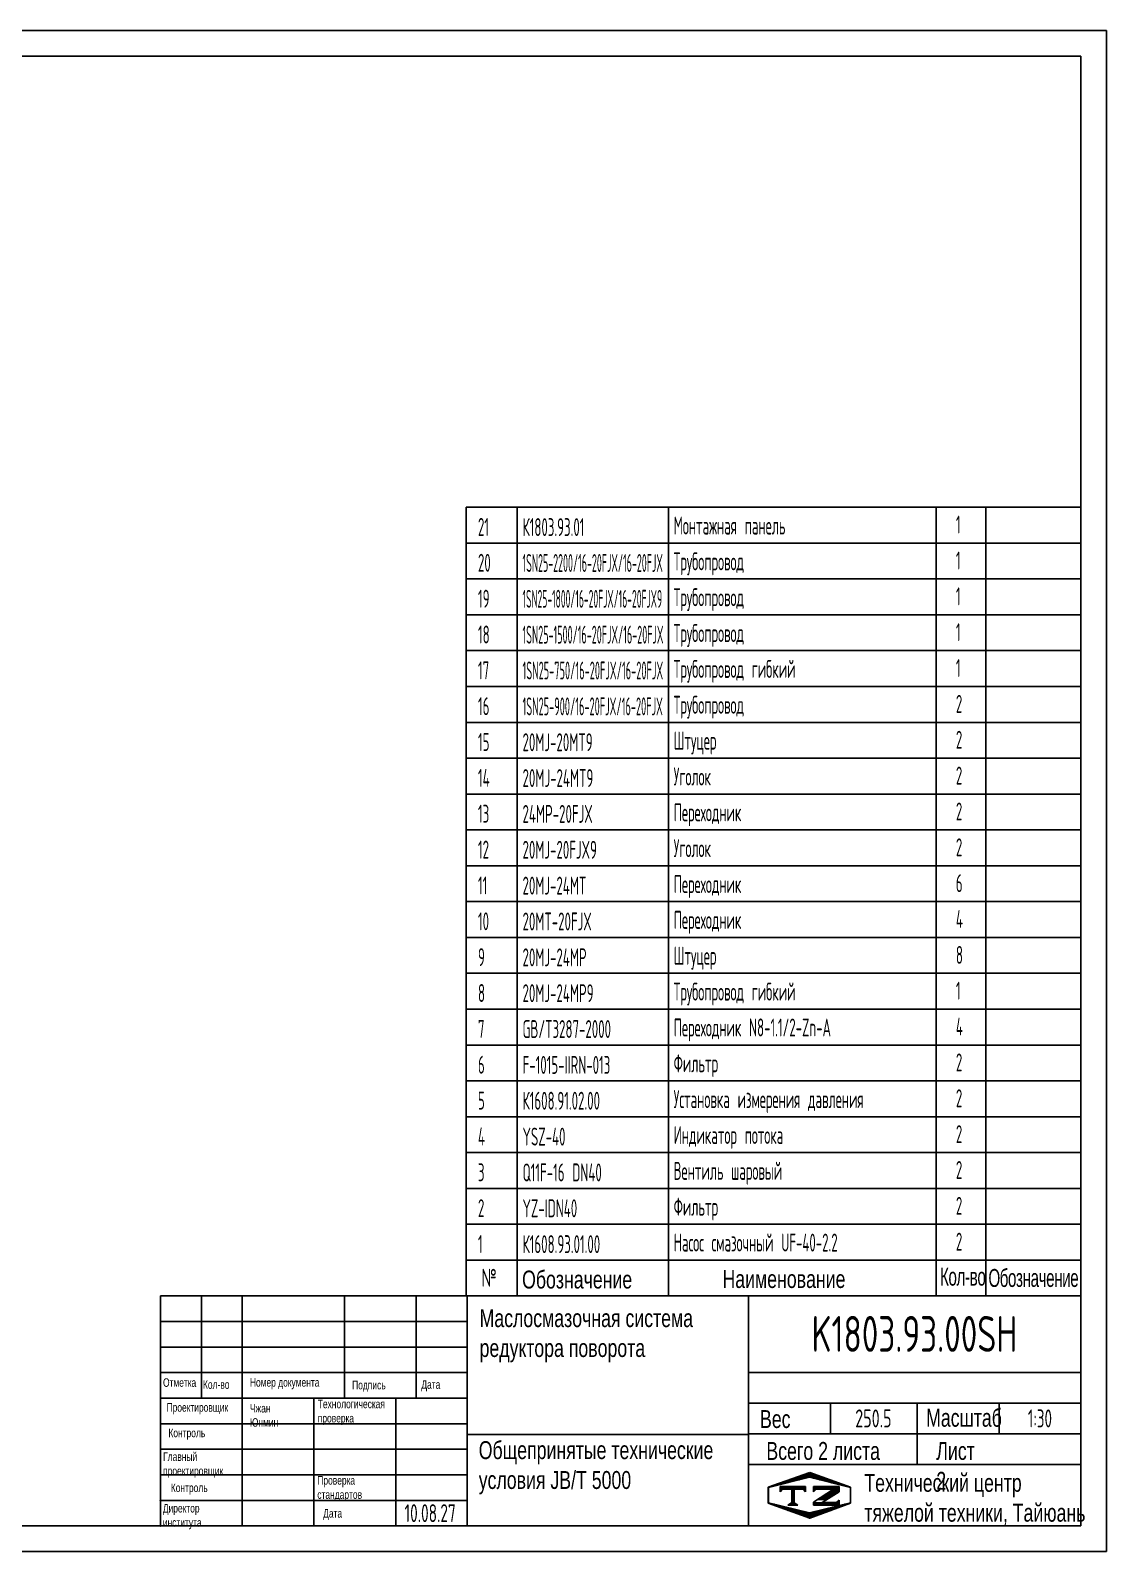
# Model space of a CAD drawing. Header units: millimetres. Extents: x 0 to 12600, y 0 to 8910.
# Drawn here: x 6300 to 12600, y 0 to 8910 of the extents above; entities that cross this region are included whole.
import ezdxf
from ezdxf.enums import TextEntityAlignment as Align

# ---------------------------------------------------------------- set-up
doc = ezdxf.new("R2010")
doc.units = ezdxf.units.MM
doc.header["$LTSCALE"] = 300
for name, color, linetype in [('01', 7, 'Continuous'), ('02', 1, 'Continuous'), ('11', 3, 'Continuous'), ('THICK', 7, 'Continuous')]:
    doc.layers.add(name, color=color, linetype=linetype)
doc.styles.add('HZLIB', font='TXT.shx', dxfattribs={"width": 0.5, "height": 105})
doc.styles.get("Standard").update_dxf_attribs({"font": 'isocp', "width": 0.707, "bigfont": 'intecad.shx'})

# ---------------------------------------------------------------- blocks, each defined once
blk = doc.blocks.new('*U596')
at = {"layer": '01'}
for points in [[(415, 292), (25, 292)], [(415, 5), (415, 292)], [(25, 5), (415, 5)]]:
    blk.add_lwpolyline(points, dxfattribs=at)
at = {"layer": '02'}
for points in [[(420, 297), (0, 297)], [(420, 0), (420, 297)], [(0, 0), (420, 0)]]:
    blk.add_lwpolyline(points, dxfattribs=at)
blk = doc.blocks.new('*X625')
at = {"color": 0}
for p, q in [((127.06, 7.8), (132.06, 7.8)), ((127.06, 7.5), (132.06, 7.5)), ((127.06, 7.2), (127.32, 7.2)), ((128.77, 6), (130.57, 6)), ((129.23, 6.3), (131.04, 6.3)), ((129.7, 6.6), (131.51, 6.6)), ((130.16, 6.9), (131.98, 6.9)), ((130.62, 7.2), (132.06, 7.2)), ((127.84, 5.4), (129.64, 5.4)), ((128.3, 5.7), (130.1, 5.7))]:
    blk.add_line(p, q, dxfattribs=at)
blk = doc.blocks.new('*X626')
at = {"color": 0}
for p, q in [((127.06, 4.8), (132.06, 4.8)), ((127.06, 4.5), (132.06, 4.5)), ((131.84, 5.1), (132.06, 5.1))]:
    blk.add_line(p, q, dxfattribs=at)
blk = doc.blocks.new('*X624')
at = {"color": 0}
for p, q in [((122.34, 4.5), (123.72, 4.5)), ((122.82, 4.8), (123.24, 4.8))]:
    blk.add_line(p, q, dxfattribs=at)
blk = doc.blocks.new('*X623')
at = {"color": 0}
for p, q in [((120.53, 7.8), (125.53, 7.8)), ((120.53, 7.5), (125.53, 7.5)), ((120.53, 7.2), (120.79, 7.2)), ((125.27, 7.2), (125.53, 7.2))]:
    blk.add_line(p, q, dxfattribs=at)
blk = doc.blocks.new('*X622')
at = {"color": 0}
for p, q in [((121.52, 9), (123.12, 9)), ((122.38, 9.3), (124.32, 9.3)), ((123.24, 9.6), (125.52, 9.6)), ((124.1, 9.9), (128.52, 9.9)), ((124.97, 10.2), (127.67, 10.2)), ((125.83, 10.5), (126.82, 10.5)), ((127.02, 9.6), (129.37, 9.6)), ((128.22, 9.3), (130.22, 9.3)), ((129.42, 9), (131.07, 9)), ((118.22, 7.8), (118.32, 7.8)), ((118.22, 7.5), (118.27, 7.5)), ((118.22, 7.2), (118.27, 7.2)), ((118.22, 6.9), (118.27, 6.9)), ((118.22, 6.6), (118.27, 6.6)), ((118.22, 6.3), (118.27, 6.3)), ((118.22, 6), (118.27, 6)), ((118.94, 8.1), (119.52, 8.1)), ((119.8, 8.4), (120.72, 8.4)), ((120.66, 8.7), (121.92, 8.7)), ((130.62, 8.7), (131.92, 8.7)), ((131.82, 8.4), (132.77, 8.4)), ((133.02, 8.1), (133.62, 8.1)), ((134.22, 7.8), (134.32, 7.8)), ((134.27, 7.5), (134.32, 7.5)), ((134.27, 7.2), (134.32, 7.2)), ((134.27, 6.9), (134.32, 6.9)), ((134.27, 6.6), (134.32, 6.6)), ((134.27, 6.3), (134.32, 6.3)), ((134.27, 6), (134.32, 6)), ((118.22, 5.7), (118.27, 5.7)), ((118.22, 5.4), (118.27, 5.4)), ((118.22, 5.1), (118.27, 5.1)), ((118.22, 4.8), (118.27, 4.8)), ((118.79, 4.5), (119.42, 4.5)), ((119.61, 4.2), (120.62, 4.2)), ((120.43, 3.9), (121.82, 3.9)), ((121.26, 3.6), (123.02, 3.6)), ((122.08, 3.3), (124.22, 3.3)), ((122.91, 3), (125.42, 3)), ((127.12, 3), (129.7, 3)), ((128.32, 3.3), (130.51, 3.3)), ((129.52, 3.6), (131.32, 3.6)), ((130.72, 3.9), (132.14, 3.9)), ((131.92, 4.2), (132.95, 4.2)), ((133.12, 4.5), (133.76, 4.5)), ((134.27, 5.7), (134.32, 5.7)), ((134.27, 5.4), (134.32, 5.4)), ((134.27, 5.1), (134.32, 5.1)), ((134.27, 4.8), (134.32, 4.8)), ((123.73, 2.7), (128.89, 2.7)), ((124.55, 2.4), (128.07, 2.4)), ((125.38, 2.1), (127.26, 2.1)), ((126.2, 1.8), (126.45, 1.8))]:
    blk.add_line(p, q, dxfattribs=at)

msp = doc.modelspace()

# ---------------------------------------------------------------- linework, layer by layer
for p, q in [((8850, 6117.191), (8850, 1497.192)), ((8850, 6117.191), (12450, 6117.191)), ((9150, 6117.191), (9150, 1497.192)), ((10035.9, 6117.191), (10035.9, 1497.192)), ((11602.462, 6117.191), (11602.462, 1497.192)), ((11892.985, 6117.191), (11892.985, 1497.192)), ((12450, 6117.191), (12450, 1497.192)), ((8850, 5907.191), (12450, 5907.191)), ((8850, 5697.191), (12450, 5697.191)), ((8850, 5487.191), (12450, 5487.191)), ((8850, 5277.191), (12450, 5277.191)), ((8850, 5067.192), (12450, 5067.192)), ((8850, 4857.192), (12450, 4857.192)), ((8850, 4647.192), (12450, 4647.192)), ((8850, 4437.192), (12450, 4437.192)), ((8850, 4227.192), (12450, 4227.192)), ((8850, 4017.192), (12450, 4017.192)), ((8850, 3807.192), (12450, 3807.192)), ((8850, 3597.192), (12450, 3597.192)), ((8850, 3387.192), (12450, 3387.192)), ((8850, 3177.192), (12450, 3177.192)), ((8850, 2967.192), (12450, 2967.192)), ((8850, 2757.192), (12450, 2757.192)), ((8850, 2547.192), (12450, 2547.192)), ((8850, 2337.192), (12450, 2337.192)), ((8850, 2127.192), (12450, 2127.192)), ((8850, 1917.192), (12450, 1917.192)), ((8850, 1707.192), (12450, 1707.192)), ((8850, 1497.192), (12450, 1497.192))]:
    msp.add_line(p, q)
at = {"layer": 'THICK'}
for p, q in [((7061.232, 1497.192), (7061.232, 150)), ((7061.232, 1497.192), (12450, 1497.192)), ((7300.655, 1496.542), (7300.655, 1497.192)), ((7300.733, 898.44), (7300.733, 1497.192)), ((7540.234, 150), (7540.234, 1497.192)), ((8138.986, 898.44), (8138.986, 1497.192)), ((8558.112, 898.44), (8558.112, 1497.192)), ((8857.488, 150), (8857.488, 1497.192)), ((10504.056, 150), (10504.056, 1497.192)), ((12450, 150), (12450, 1497.192)), ((7061.232, 1048.128), (8857.488, 1048.128)), ((10504.056, 1048.128), (12450, 1048.128)), ((7061.232, 898.44), (8857.488, 898.44)), ((7959.36, 150), (7959.36, 898.44)), ((8438.362, 150), (8438.362, 898.44)), ((10504.056, 868.502), (12450, 868.502)), ((10983.058, 688.877), (10983.058, 868.502)), ((11491.997, 509.251), (11491.997, 868.502)), ((11970.998, 688.877), (11970.998, 868.502)), ((8857.488, 686.282), (10504.056, 686.282)), ((10504.056, 688.877), (12450, 688.877)), ((10504.056, 509.251), (12450, 509.251)), ((7061.232, 150), (12450, 150))]:
    msp.add_line(p, q, dxfattribs=at)
at = {"layer": 'THICK', "color": 3}
for p, q in [((7061.232, 1347.504), (8857.488, 1347.504)), ((7061.232, 1197.816), (8857.488, 1197.816)), ((7061.232, 748.752), (8857.488, 748.752)), ((7061.232, 599.064), (8857.488, 599.064)), ((7061.232, 449.376), (8857.488, 449.376)), ((10619.378, 377.708), (10862.023, 462.221)), ((10862.023, 462.221), (11101.518, 377.708)), ((10619.378, 283.591), (10619.378, 377.708)), ((10620.954, 375.805), (10860.454, 435.68)), ((10620.954, 285.992), (10620.954, 375.805)), ((10688.582, 350.561), (10688.582, 380.499)), ((10688.582, 380.499), (10838.27, 380.499)), ((10703.551, 365.53), (10688.582, 350.561)), ((10823.301, 365.53), (10703.551, 365.53)), ((10756.875, 365.673), (10756.875, 283.561)), ((10763.424, 365.673), (10763.424, 283.561)), ((10770.908, 365.673), (10770.908, 283.561)), ((10838.27, 350.561), (10823.301, 365.53)), ((10838.27, 380.499), (10838.27, 350.561)), ((10860.454, 435.68), (11099.955, 375.805)), ((10884.107, 380.499), (10884.107, 350.561)), ((10884.107, 380.499), (11033.795, 380.499)), ((10884.107, 350.561), (10899.075, 365.53)), ((11001.983, 365.53), (10884.107, 289.263)), ((10899.075, 365.53), (11001.983, 365.53)), ((11033.795, 380.499), (11033.795, 350.561)), ((11099.955, 375.805), (11099.955, 285.992)), ((11101.518, 377.708), (11101.518, 283.591)), ((7061.232, 299.688), (8857.488, 299.688)), ((10862.023, 195.236), (10619.378, 283.591)), ((10860.454, 226.117), (10620.954, 285.992)), ((10763.424, 290.404), (10734.423, 272.156)), ((10734.423, 272.156), (10763.424, 272.156)), ((10763.424, 290.404), (10792.425, 272.156)), ((10792.425, 272.156), (10763.424, 272.156)), ((11099.955, 285.992), (10860.454, 226.117)), ((11101.518, 283.591), (10862.023, 195.236)), ((10884.107, 289.263), (10884.107, 272.156)), ((10884.107, 272.156), (11033.791, 272.156)), ((10957.103, 301.768), (10934.225, 287.125)), ((11018.822, 287.125), (10934.225, 287.125)), ((11033.791, 350.847), (10957.103, 301.768)), ((11033.791, 302.094), (11018.822, 287.125)), ((11033.791, 272.156), (11033.791, 302.094))]:
    msp.add_line(p, q, dxfattribs=at)
for p in [(7061.232, 299.688), (7061.232, 150)]:
    msp.add_point(p, dxfattribs=at)

# ---------------------------------------------------------------- block references
at = {"layer": '01', "xscale": 30, "yscale": 30, "zscale": 30}
msp.add_blockref('*U596', (0, 0), dxfattribs=at)
at = {"layer": 'THICK', "color": 3, "xscale": 29.9376000000002, "yscale": 29.93759999999975, "zscale": 29.9376}
for name in ['*X622', '*X623', '*X625', '*X624', '*X626']:
    msp.add_blockref(name, (7080.166, 142.685), dxfattribs=at)

# ---------------------------------------------------------------- texts
at = {"style": 'HZLIB', "width": 0.5}
for s, p in [('Монтажная панель', (10065.759, 5957.399)), ('1', (11717.902, 5962.662)), ('21', (8920, 5949.191)), ('К1803.93.01', (9180.907, 5948.194)), ('20', (8920, 5739.191)), ('Трубопровод', (10065.759, 5747.399)), ('1', (11717.902, 5752.662)), ('19', (8920, 5529.191)), ('Трубопровод', (10065.759, 5537.399)), ('1', (11717.902, 5542.662)), ('1', (11717.902, 5332.662)), ('18', (8920, 5319.191)), ('Трубопровод', (10065.759, 5327.399)), ('17', (8920, 5109.192)), ('Трубопровод гибкий', (10065.759, 5117.399)), ('1', (11717.902, 5122.662)), ('16', (8920, 4899.192)), ('Трубопровод', (10065.759, 4907.399)), ('2', (11717.902, 4912.662)), ('15', (8920, 4689.192)), ('20MJ-20MT9', (9180.907, 4688.194)), ('Штуцер', (10065.759, 4697.399)), ('2', (11717.902, 4702.662)), ('14', (8920, 4479.192)), ('20МJ-24MT9', (9180.907, 4478.194)), ('Уголок', (10065.759, 4487.399)), ('2', (11717.902, 4492.662)), ('13', (8920, 4269.192)), ('24MP-20FJX', (9180.907, 4268.194)), ('Переходник', (10065.759, 4277.399)), ('2', (11717.902, 4282.662)), ('12', (8920, 4059.192)), ('20MJ-20FJX9', (9180.907, 4058.194)), ('Уголок', (10065.759, 4067.399)), ('2', (11717.902, 4072.662)), ('11', (8920, 3849.192)), ('20MJ-24MT', (9180.907, 3848.194)), ('Переходник', (10065.759, 3857.399)), ('6', (11717.902, 3862.662)), ('10', (8920, 3639.192)), ('20MT-20FJX', (9180.907, 3638.194)), ('Переходник ', (10065.759, 3647.399)), ('4', (11717.902, 3652.662)), ('9', (8920, 3429.192)), ('20MJ-24MP', (9180.907, 3428.194)), ('Штуцер', (10065.759, 3437.399)), ('8', (11717.902, 3442.662)), ('8', (8920, 3219.192)), ('20MJ-24MP9', (9180.907, 3218.194)), ('Трубопровод гибкий', (10065.759, 3227.399)), ('1', (11717.902, 3232.662)), ('Переходник N8-1.1/2-Zn-A', (10065.759, 3017.399)), ('4', (11717.902, 3022.662)), ('7', (8920, 3009.192)), ('GB/T3287-2000', (9180.907, 3008.194)), ('6', (8920, 2799.192)), ('F-1015-IIRN-013', (9180.907, 2798.194)), ('Фильтр', (10065.759, 2807.399)), ('2', (11717.902, 2812.662)), ('5', (8920, 2589.192)), ('К1608.91.02.00', (9180.907, 2588.194)), ('Установка измерения давления', (10065.759, 2597.399)), ('2', (11717.902, 2602.662)), ('2', (11717.902, 2392.662)), ('4', (8920, 2379.192)), ('YSZ-40', (9180.907, 2378.194)), ('Индикатор потока', (10065.759, 2387.399)), ('3', (8920, 2169.192)), ('Q11F-16 DN40', (9180.907, 2168.194)), ('Вентиль шаровый', (10065.759, 2177.399)), ('2', (11717.902, 2182.662)), ('2', (8920, 1959.192)), ('YZ-IDN40', (9180.907, 1958.194)), ('Фильтр', (10065.759, 1967.399)), ('2', (11717.902, 1972.662)), ('1', (8920, 1749.192)), ('К1608.93.01.00', (9180.907, 1748.194)), ('Насос смазочный UF-40-2.2', (10065.759, 1757.399)), ('2', (11717.902, 1762.662))]:
    msp.add_text(s, height=105, dxfattribs=at).set_placement(p)
at = {"style": 'HZLIB'}
for s, width, p, p2 in [('1SN25-2200/16-20FJX/16-20FJX', 0.300842, (9180.907, 5738.194), (10002.206, 5738.194)), ('1SN25-1800/16-20FJX/16-20FJX9', 0.291901, (9180.907, 5528.194), (9998.231, 5528.194)), ('1SN25-1500/16-20FJX/16-20FJX', 0.306224, (9180.907, 5318.194), (10006.181, 5318.194)), ('1SN25-750/16-20FJX/16-20FJX', 0.311556, (9180.907, 5108.194), (10004.194, 5108.194)), ('1SN25-900/16-20FJX/16-20FJX', 0.312876, (9180.907, 4898.194), (10002.206, 4898.194))]:
    msp.add_text(s, height=105, dxfattribs=dict(at, width=width)).set_placement(p, p2, align=Align.FIT)
at = {"layer": '01', "attachment_point": 1}
for s, insert, char_height, width in [('{\\Fisocp,intecad|c204;№}', (8940.172, 1656.401), 105, 3.55684), ('{\\fArial|b0|i0|c204|p34;Обозначение}', (9178.305, 1646.003), 105, 3.55684), ('{\\fArial|b0|i0|c204|p34;Наименование}', (10351.424, 1649.023), 105, 3.55684), ('{\\fArial|b0|i0|c204|p34;\\C3;Чжан Юнмин}', (7584.729, 864.676), 50, 1.55854), ('{\\fArial|b0|i0|c204|p34;Технологическая\\Pпроверка}', (7982.161, 889.592), 50, 1.55859), ('{\\fArial|b0|i0|c204|p34;Лист 2}', (11603.31, 641.944), 105, 2.49319), ('{\\fArial|b0|i0|c204|p34;Дата}', (8013.76, 249.093), 50, 1.55854)]:
    msp.add_mtext(s, dxfattribs=dict(at, insert=insert, char_height=char_height, width=width))
for s, insert, char_height in [('{\\fArial|b0|i0|c204|p34;\\W0.607;\\T0.95;Кол-во}', (11625.077, 1662.899), 105), ('{\\fArial|b0|i0|c204|p34;\\W0.607;\\T0.95;Обозначение}', (11908.412, 1655.169), 105), ('{\\fArial|b0|i0|c204|p34;\\C3;Маслосмазочная система\\Pредуктора поворота}', (8929.435, 1419.889), 105), ('{\\fArial|b0|i0|c204|p34;Отметка}', (7076.246, 1015.02), 50), ('{\\fArial|b0|i0|c204|p34;Кол-во}', (7310.074, 1003.339), 50), ('{\\fArial|b0|i0|c204|p34;Номер документа}', (7584.818, 1015.989), 50), ('{\\fArial|b0|i0|c204|p34;Подпись}', (8183.303, 1000.417), 50), ('{\\fArial|b0|i0|c204|p34;Дата}', (8588.528, 1003.532), 50), ('{\\fArial|b0|i0|c204|p34;Проектировщик}', (7096.901, 869.348), 50), ('{\\fArial|b0|i0|c204|p34;Вес}', (10571.119, 828.772), 105), ('{\\fArial|b0|i0|c204|p34;Масштаб}', (11543.473, 836.245), 105), ('{\\fArial|b0|i0|c204|p34;Контроль}', (7107.811, 719.857), 50), ('{\\fArial|b0|i0|c204|p34;Общепринятые технические\\Pусловия \\fArial|b0|i0|c0|p34;JB/T 5000}', (8924.382, 646.82), 105), ('{\\fArial|b0|i0|c204|p34;Всего 2 листа}', (10608.518, 641.944), 105), ('{\\fArial|b0|i0|c204|p34;Главный\\Pпроектировщик}', (7076.647, 580.905), 50), ('{\\fArial|b0|i0|c204|p34;Технический центр\\Pтяжелой техники, Тайюань}', (11181.957, 455.115), 105), ('{\\fArial|b0|i0|c204|p34;Контроль}', (7121.845, 398.713), 50), ('{\\fArial|b0|i0|c204|p34;Проверка\\Pстандартов}', (7979.472, 442.185), 50), ('{\\fArial|b0|i0|c204|p34;Директор\\Pинститута}', (7075.089, 278.809), 50)]:
    msp.add_mtext(s, dxfattribs=dict(at, insert=insert, char_height=char_height))
at = {"layer": '11'}
for s, height, width, p, p2 in [('K1803.93.00SH', 210, 0.694159, (10873.066, 1170), (12076.934, 1170)), ('250.5', 105, 0.67755, (11128.591, 727.5), (11341.409, 727.5)), ('1:30', 105, 0.655288, (12139.448, 727.5), (12280.552, 727.5)), ('10.08.27', 105, 0.642055, (8490, 172.5), (8790, 172.5))]:
    msp.add_text(s, height=height, dxfattribs=dict(at, width=width)).set_placement(p, p2, align=Align.FIT)

doc.saveas('drawing.dxf')
